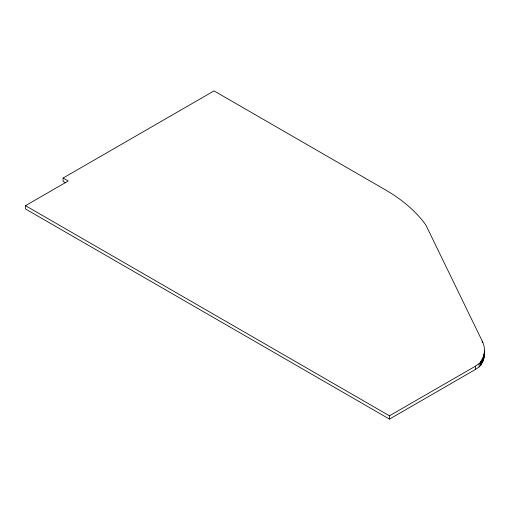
<?xml version="1.0" encoding="UTF-8"?>
<svg xmlns="http://www.w3.org/2000/svg" width="510" height="510" viewBox="0 0 510 510"><rect width="100%" height="100%" fill="white"/><g stroke="black" fill="none" stroke-linecap="round" stroke-linejoin="round"><path stroke-width="0.76" d="M63.093 178.047L68.219 181.005L25.5 205.67L25.5 208.96L389.474 419.099L475.479 369.444L479.164 366.881A21.943 12.667 0 0 0 480.541 365.415C484.398 360.417 485.004 353.87 484.315 347.794A61.57 35.547 0 0 0 482.237 341.113L425.888 225.095A187.897 108.483 0 0 0 384.916 189.561L214.034 90.901L63.093 178.047L63.093 181.337L65.656 182.816M484.455 354.973L484.5 350.383M25.5 205.67L389.474 415.809L475.479 366.154L479.126 363.63A21.943 12.667 0 0 0 480.541 362.125L483.353 356.822L484.455 351.683M480.924 361.615L481.574 360.57L481.574 363.859M479.126 363.63L479.164 366.881M484.5 353.672L484.487 352.78A61.57 35.547 0 0 0 484.315 351.084M484.315 352.977L484.315 356.26M484.086 354.265L484.086 357.555M483.76 355.546L483.76 358.836M483.353 356.822L483.353 360.111M482.849 358.084L482.849 361.373M482.237 341.113L482.237 342.427M482.256 359.333L482.256 362.623M480.803 361.788L480.803 365.077M480.541 362.125L480.541 365.415M475.479 366.154L475.479 369.444M389.474 415.809L389.474 419.099"/></g></svg>
